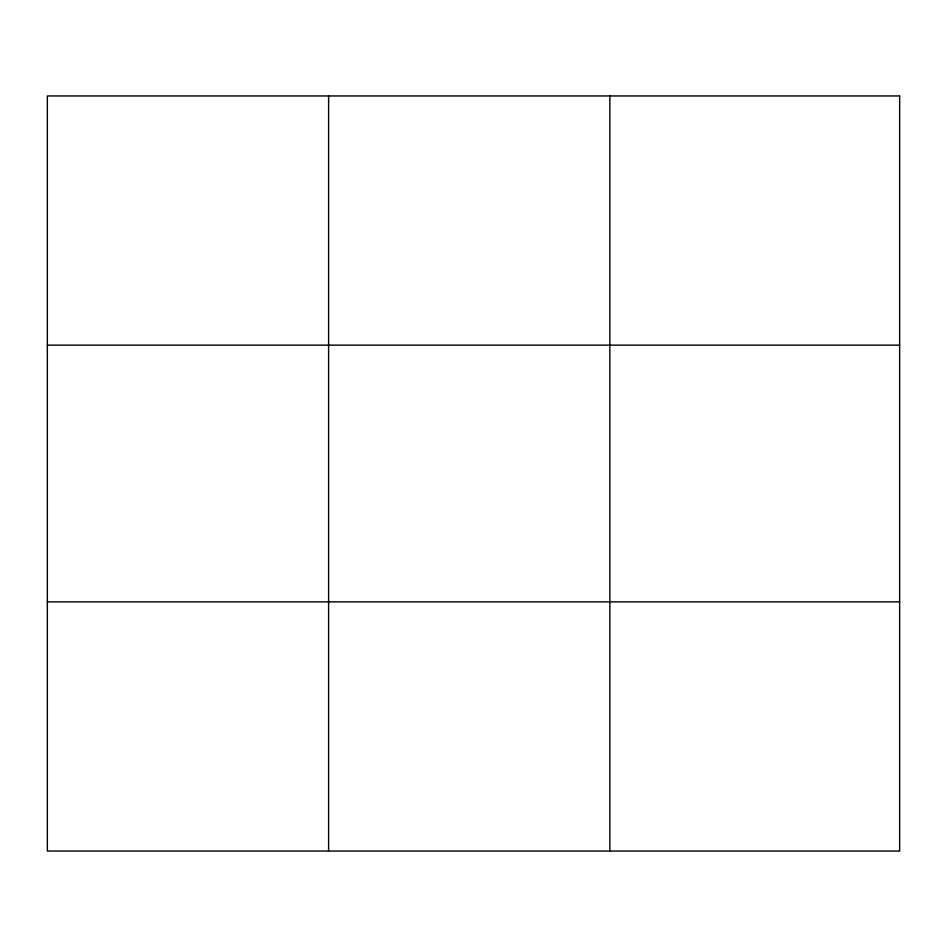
<?xml version="1.0" encoding="UTF-8"?>
<svg xmlns="http://www.w3.org/2000/svg" width="947" height="947" viewBox="0 0 947 947"><rect width="100%" height="100%" fill="white"/><g stroke="black" fill="none" stroke-linecap="round" stroke-linejoin="round"><path stroke-width="1.42" d="M328.609 95.955L328.609 851.045M609.868 95.955L609.868 851.045M47.35 345.134L899.65 345.134M47.35 601.866L899.65 601.866M899.65 95.955L899.65 851.045L47.35 851.045L47.35 95.955L899.65 95.955"/></g></svg>
